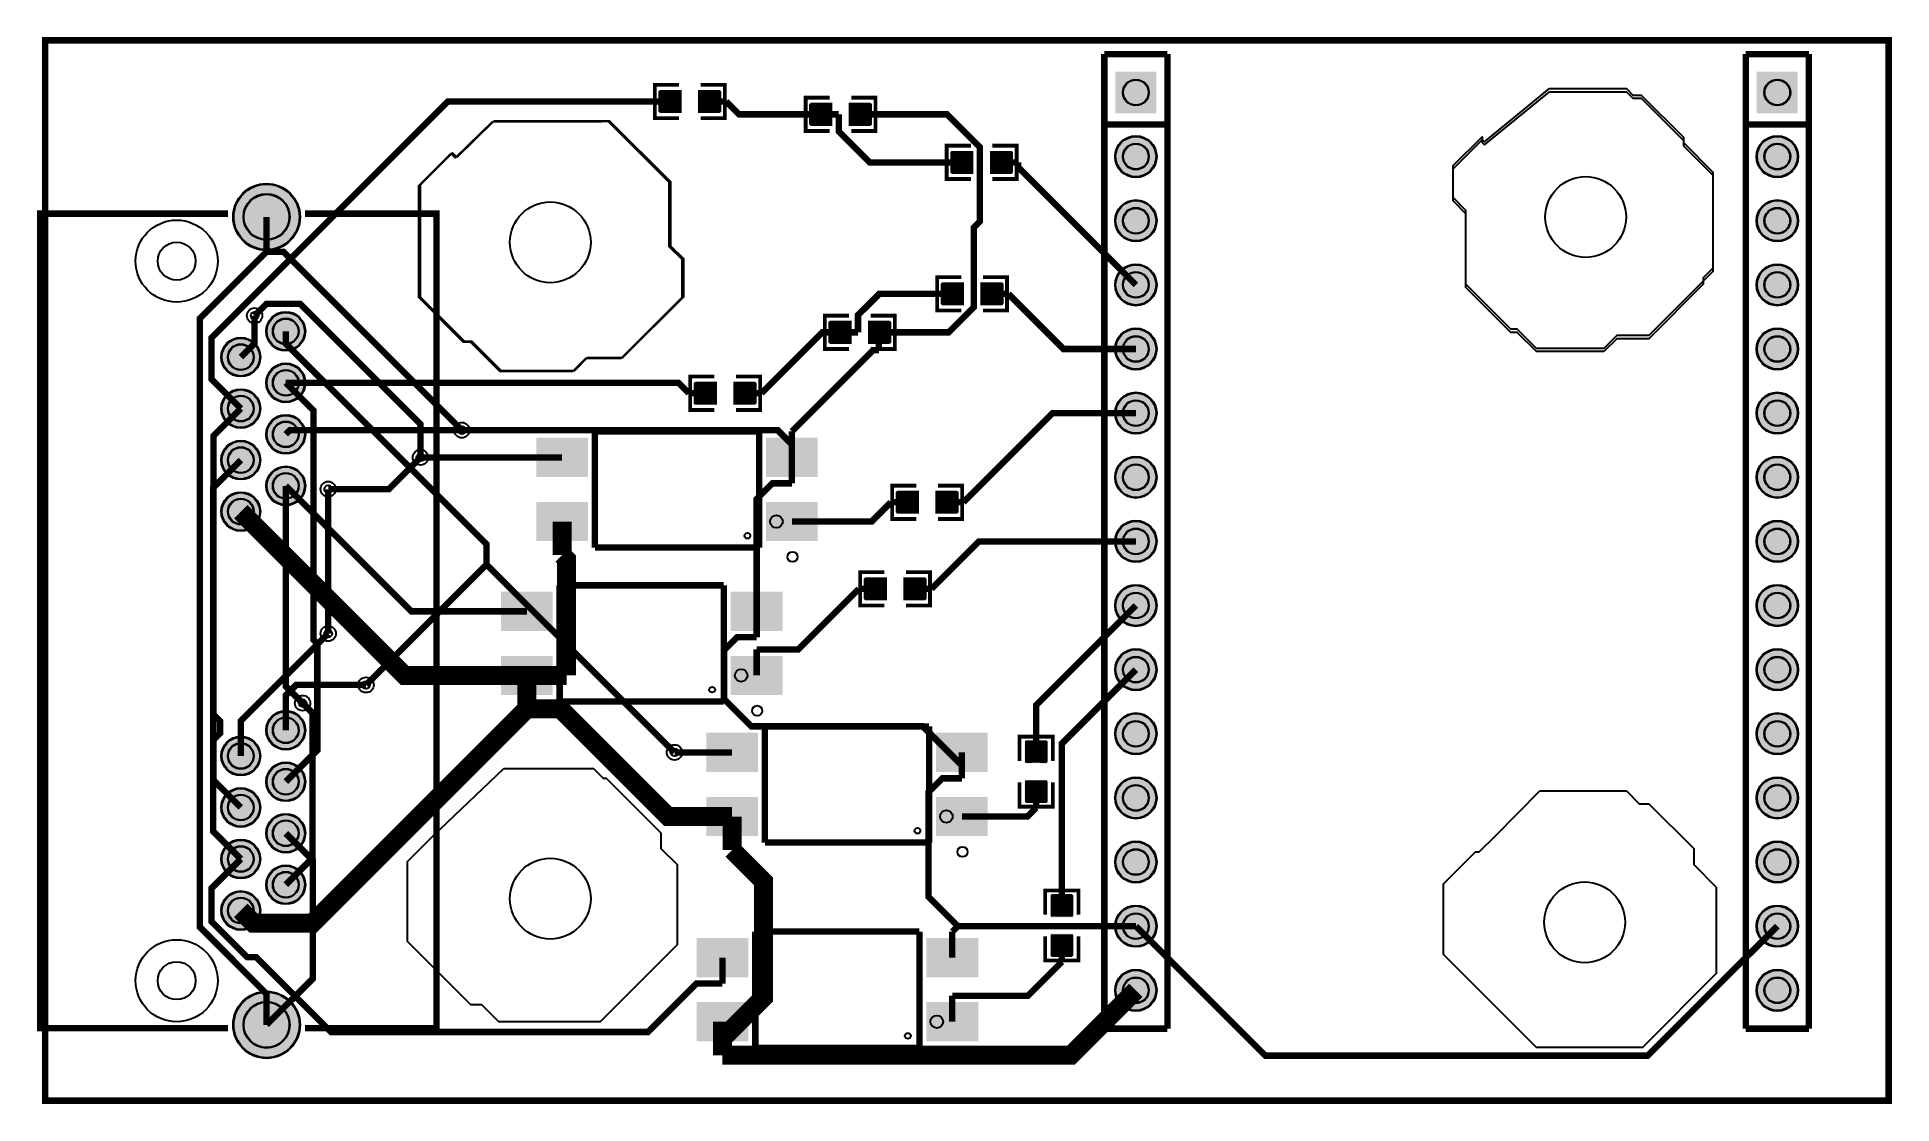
# Model space of a CAD drawing. Header units: millimetres. Extents: x -0.3 to 73.1, y 4.9 to 47.1.
import ezdxf

# ---------------------------------------------------------------- set-up
doc = ezdxf.new("R2010")
doc.units = ezdxf.units.MM
for name, color, linetype, true_color in [('BoardOutLine', 7, 'Continuous', 0xff00ff), ('BottomLayer', 7, 'Continuous', 0x0000ff), ('BottomSolderMaskLayer', 7, 'Continuous', 0xaa00ff), ('Document', 7, 'Continuous', 0xffffff), ('Hole', 7, 'Continuous', 0x222222), ('Multi-Layer', 7, 'Continuous', 0xc0c0c0), ('TopLayer', 7, 'Continuous', 0xff0000), ('TopPasteMaskLayer', 7, 'Continuous', 0x808080), ('TopSilkLayer', 7, 'Continuous', 0xffcc00), ('TopSolderMaskLayer', 7, 'Continuous', 0x800080)]:
    doc.layers.add(name, color=color, linetype=linetype, true_color=true_color)

msp = doc.modelspace()

# ---------------------------------------------------------------- hatches: boundary and pattern name
at = {"layer": 'BottomSolderMaskLayer'}
for points in [[(44.001, 45.759), (44.001, 44.107), (42.377, 44.107), (42.377, 45.759)], [(69.401, 45.759), (69.401, 44.107), (67.777, 44.107), (67.777, 45.759)], [(42.364, 42.393, 1), (44.014, 42.393, 1)], [(67.764, 42.393, 1), (69.414, 42.393, 1)], [(7.441, 40.003, 1), (10.091, 40.003, 1)], [(42.364, 39.853, 1), (44.014, 39.853, 1)], [(67.764, 39.853, 1), (69.414, 39.853, 1)], [(42.364, 37.313, 1), (44.014, 37.313, 1)], [(67.764, 37.313, 1), (69.414, 37.313, 1)], [(8.751, 35.473, 1), (10.301, 35.473, 1)], [(42.364, 34.773, 1), (44.014, 34.773, 1)], [(67.764, 34.773, 1), (69.414, 34.773, 1)], [(6.971, 34.453, 1), (8.521, 34.453, 1)], [(8.751, 33.433, 1), (10.301, 33.433, 1)], [(6.971, 32.413, 1), (8.521, 32.413, 1)], [(42.364, 32.233, 1), (44.014, 32.233, 1)], [(67.764, 32.233, 1), (69.414, 32.233, 1)], [(8.751, 31.393, 1), (10.301, 31.393, 1)], [(6.971, 30.373, 1), (8.521, 30.373, 1)], [(8.751, 29.353, 1), (10.301, 29.353, 1)], [(42.364, 29.693, 1), (44.014, 29.693, 1)], [(67.764, 29.693, 1), (69.414, 29.693, 1)], [(6.971, 28.333, 1), (8.521, 28.333, 1)], [(42.364, 27.153, 1), (44.014, 27.153, 1)], [(67.764, 27.153, 1), (69.414, 27.153, 1)], [(42.364, 24.613, 1), (44.014, 24.613, 1)], [(67.764, 24.613, 1), (69.414, 24.613, 1)], [(42.364, 22.073, 1), (44.014, 22.073, 1)], [(67.764, 22.073, 1), (69.414, 22.073, 1)], [(8.751, 19.673, 1), (10.301, 19.673, 1)], [(42.364, 19.533, 1), (44.014, 19.533, 1)], [(67.764, 19.533, 1), (69.414, 19.533, 1)], [(6.971, 18.653, 1), (8.521, 18.653, 1)], [(8.751, 17.633, 1), (10.301, 17.633, 1)], [(42.364, 16.993, 1), (44.014, 16.993, 1)], [(67.764, 16.993, 1), (69.414, 16.993, 1)], [(6.971, 16.613, 1), (8.521, 16.613, 1)], [(8.751, 15.593, 1), (10.301, 15.593, 1)], [(6.971, 14.573, 1), (8.521, 14.573, 1)], [(42.364, 14.453, 1), (44.014, 14.453, 1)], [(67.764, 14.453, 1), (69.414, 14.453, 1)], [(8.751, 13.553, 1), (10.301, 13.553, 1)], [(6.971, 12.533, 1), (8.521, 12.533, 1)], [(42.364, 11.913, 1), (44.014, 11.913, 1)], [(67.764, 11.913, 1), (69.414, 11.913, 1)], [(42.364, 9.373, 1), (44.014, 9.373, 1)], [(67.764, 9.373, 1), (69.414, 9.373, 1)], [(7.441, 8.003, 1), (10.091, 8.003, 1)]]:
    msp.add_hatch(color=256, dxfattribs=at).paths.add_polyline_path(points)
at = {"layer": 'Multi-Layer'}
for points in [[(43.976, 45.733), (43.976, 44.133), (42.402, 44.133), (42.402, 45.733)], [(69.376, 45.733), (69.376, 44.133), (67.802, 44.133), (67.802, 45.733)], [(42.389, 42.393, 1), (43.989, 42.393, 1)], [(67.789, 42.393, 1), (69.389, 42.393, 1)], [(7.466, 40.003, 1), (10.066, 40.003, 1)], [(42.389, 39.853, 1), (43.989, 39.853, 1)], [(67.789, 39.853, 1), (69.389, 39.853, 1)], [(42.389, 37.313, 1), (43.989, 37.313, 1)], [(67.789, 37.313, 1), (69.389, 37.313, 1)], [(8.776, 35.473, 1), (10.276, 35.473, 1)], [(42.389, 34.773, 1), (43.989, 34.773, 1)], [(67.789, 34.773, 1), (69.389, 34.773, 1)], [(6.996, 34.453, 1), (8.496, 34.453, 1)], [(8.776, 33.433, 1), (10.276, 33.433, 1)], [(6.996, 32.413, 1), (8.496, 32.413, 1)], [(42.389, 32.233, 1), (43.989, 32.233, 1)], [(67.789, 32.233, 1), (69.389, 32.233, 1)], [(8.776, 31.393, 1), (10.276, 31.393, 1)], [(6.996, 30.373, 1), (8.496, 30.373, 1)], [(42.389, 29.693, 1), (43.989, 29.693, 1)], [(67.789, 29.693, 1), (69.389, 29.693, 1)], [(8.776, 29.353, 1), (10.276, 29.353, 1)], [(6.996, 28.333, 1), (8.496, 28.333, 1)], [(42.389, 27.153, 1), (43.989, 27.153, 1)], [(67.789, 27.153, 1), (69.389, 27.153, 1)], [(42.389, 24.613, 1), (43.989, 24.613, 1)], [(67.789, 24.613, 1), (69.389, 24.613, 1)], [(42.389, 22.073, 1), (43.989, 22.073, 1)], [(67.789, 22.073, 1), (69.389, 22.073, 1)], [(8.776, 19.673, 1), (10.276, 19.673, 1)], [(42.389, 19.533, 1), (43.989, 19.533, 1)], [(67.789, 19.533, 1), (69.389, 19.533, 1)], [(6.996, 18.653, 1), (8.496, 18.653, 1)], [(8.776, 17.633, 1), (10.276, 17.633, 1)], [(42.389, 16.993, 1), (43.989, 16.993, 1)], [(67.789, 16.993, 1), (69.389, 16.993, 1)], [(6.996, 16.613, 1), (8.496, 16.613, 1)], [(8.776, 15.593, 1), (10.276, 15.593, 1)], [(6.996, 14.573, 1), (8.496, 14.573, 1)], [(42.389, 14.453, 1), (43.989, 14.453, 1)], [(67.789, 14.453, 1), (69.389, 14.453, 1)], [(8.776, 13.553, 1), (10.276, 13.553, 1)], [(6.996, 12.533, 1), (8.496, 12.533, 1)], [(42.389, 11.913, 1), (43.989, 11.913, 1)], [(67.789, 11.913, 1), (69.389, 11.913, 1)], [(42.389, 9.373, 1), (43.989, 9.373, 1)], [(67.789, 9.373, 1), (69.389, 9.373, 1)], [(7.466, 8.003, 1), (10.066, 8.003, 1)]]:
    msp.add_hatch(color=256, dxfattribs=at).paths.add_polyline_path(points)
at = {"layer": 'TopLayer'}
for points in [[(25.177, 44.145), (25.177, 45.009), (24.371, 45.009), (24.371, 44.145)], [(25.877, 44.145), (25.877, 45.009), (26.684, 45.009), (26.684, 44.145)], [(31.146, 43.637), (31.146, 44.501), (30.34, 44.501), (30.34, 43.637)], [(31.846, 43.637), (31.846, 44.501), (32.653, 44.501), (32.653, 43.637)], [(36.734, 41.732), (36.734, 42.596), (35.928, 42.596), (35.928, 41.732)], [(37.434, 41.732), (37.434, 42.596), (38.241, 42.596), (38.241, 41.732)], [(36.353, 36.525), (36.353, 37.389), (35.547, 37.389), (35.547, 36.525)], [(37.053, 36.525), (37.053, 37.389), (37.86, 37.389), (37.86, 36.525)], [(31.908, 35.001), (31.908, 35.865), (31.102, 35.865), (31.102, 35.001)], [(32.608, 35.001), (32.608, 35.865), (33.415, 35.865), (33.415, 35.001)], [(26.574, 32.588), (26.574, 33.452), (25.768, 33.452), (25.768, 32.588)], [(27.274, 32.588), (27.274, 33.452), (28.081, 33.452), (28.081, 32.588)], [(21.469, 29.73), (19.469, 29.73), (19.469, 31.23), (21.469, 31.23)], [(30.569, 29.73), (28.569, 29.73), (28.569, 31.23), (30.569, 31.23)], [(21.469, 27.19), (19.469, 27.19), (19.469, 28.69), (21.469, 28.69)], [(30.569, 27.19), (28.569, 27.19), (28.569, 28.69), (30.569, 28.69)], [(34.575, 28.27), (34.575, 29.134), (33.769, 29.134), (33.769, 28.27)], [(35.275, 28.27), (35.275, 29.134), (36.082, 29.134), (36.082, 28.27)], [(20.072, 23.634), (18.072, 23.634), (18.072, 25.134), (20.072, 25.134)], [(29.172, 23.634), (27.172, 23.634), (27.172, 25.134), (29.172, 25.134)], [(33.305, 24.841), (33.305, 25.705), (32.499, 25.705), (32.499, 24.841)], [(34.005, 24.841), (34.005, 25.705), (34.812, 25.705), (34.812, 24.841)], [(20.072, 21.094), (18.072, 21.094), (18.072, 22.594), (20.072, 22.594)], [(29.172, 21.094), (27.172, 21.094), (27.172, 22.594), (29.172, 22.594)], [(28.2, 18.046), (26.2, 18.046), (26.2, 19.546), (28.2, 19.546)], [(37.3, 18.046), (35.3, 18.046), (35.3, 19.546), (37.3, 19.546)], [(39.675, 18.384), (38.811, 18.384), (38.811, 19.191), (39.675, 19.191)], [(39.675, 17.684), (38.811, 17.684), (38.811, 16.878), (39.675, 16.878)], [(28.2, 15.506), (26.2, 15.506), (26.2, 17.006), (28.2, 17.006)], [(37.3, 15.506), (35.3, 15.506), (35.3, 17.006), (37.3, 17.006)], [(40.691, 12.288), (39.827, 12.288), (39.827, 13.095), (40.691, 13.095)], [(27.819, 9.918), (25.819, 9.918), (25.819, 11.418), (27.819, 11.418)], [(36.919, 9.918), (34.919, 9.918), (34.919, 11.418), (36.919, 11.418)], [(40.691, 11.588), (39.827, 11.588), (39.827, 10.782), (40.691, 10.782)], [(27.819, 7.378), (25.819, 7.378), (25.819, 8.878), (27.819, 8.878)], [(36.919, 7.378), (34.919, 7.378), (34.919, 8.878), (36.919, 8.878)]]:
    msp.add_hatch(color=256, dxfattribs=at).paths.add_polyline_path(points)
at = {"layer": 'TopPasteMaskLayer'}
for points in [[(24.332, 44.127), (25.132, 44.127), (25.182, 44.177), (25.182, 44.405), (24.812, 44.405), (24.812, 44.735), (25.182, 44.735), (25.182, 44.977), (25.132, 45.027), (24.332, 45.027), (24.282, 44.977), (24.282, 44.177)], [(26.722, 45.027), (25.922, 45.027), (25.872, 44.977), (25.872, 44.749), (26.242, 44.749), (26.242, 44.419), (25.872, 44.419), (25.872, 44.177), (25.922, 44.127), (26.722, 44.127), (26.772, 44.177), (26.772, 44.977)], [(30.301, 43.619), (31.101, 43.619), (31.151, 43.669), (31.151, 43.897), (30.781, 43.897), (30.781, 44.227), (31.151, 44.227), (31.151, 44.469), (31.101, 44.519), (30.301, 44.519), (30.251, 44.469), (30.251, 43.669)], [(32.691, 44.519), (31.891, 44.519), (31.841, 44.469), (31.841, 44.241), (32.211, 44.241), (32.211, 43.911), (31.841, 43.911), (31.841, 43.669), (31.891, 43.619), (32.691, 43.619), (32.741, 43.669), (32.741, 44.469)], [(35.889, 41.714), (36.689, 41.714), (36.739, 41.764), (36.739, 41.992), (36.369, 41.992), (36.369, 42.322), (36.739, 42.322), (36.739, 42.564), (36.689, 42.614), (35.889, 42.614), (35.839, 42.564), (35.839, 41.764)], [(38.279, 42.614), (37.479, 42.614), (37.429, 42.564), (37.429, 42.336), (37.799, 42.336), (37.799, 42.006), (37.429, 42.006), (37.429, 41.764), (37.479, 41.714), (38.279, 41.714), (38.329, 41.764), (38.329, 42.564)], [(35.508, 36.507), (36.308, 36.507), (36.358, 36.557), (36.358, 36.785), (35.988, 36.785), (35.988, 37.115), (36.358, 37.115), (36.358, 37.357), (36.308, 37.407), (35.508, 37.407), (35.458, 37.357), (35.458, 36.557)], [(37.898, 37.407), (37.098, 37.407), (37.048, 37.357), (37.048, 37.129), (37.418, 37.129), (37.418, 36.799), (37.048, 36.799), (37.048, 36.557), (37.098, 36.507), (37.898, 36.507), (37.948, 36.557), (37.948, 37.357)], [(31.063, 34.983), (31.863, 34.983), (31.913, 35.033), (31.913, 35.261), (31.543, 35.261), (31.543, 35.591), (31.913, 35.591), (31.913, 35.833), (31.863, 35.883), (31.063, 35.883), (31.013, 35.833), (31.013, 35.033)], [(33.453, 35.883), (32.653, 35.883), (32.603, 35.833), (32.603, 35.605), (32.973, 35.605), (32.973, 35.275), (32.603, 35.275), (32.603, 35.033), (32.653, 34.983), (33.453, 34.983), (33.503, 35.033), (33.503, 35.833)], [(25.729, 32.57), (26.529, 32.57), (26.579, 32.62), (26.579, 32.848), (26.209, 32.848), (26.209, 33.178), (26.579, 33.178), (26.579, 33.42), (26.529, 33.47), (25.729, 33.47), (25.679, 33.42), (25.679, 32.62)], [(28.119, 33.47), (27.319, 33.47), (27.269, 33.42), (27.269, 33.192), (27.639, 33.192), (27.639, 32.862), (27.269, 32.862), (27.269, 32.62), (27.319, 32.57), (28.119, 32.57), (28.169, 32.62), (28.169, 33.42)], [(21.469, 29.73), (19.469, 29.73), (19.469, 31.23), (21.469, 31.23)], [(30.569, 29.73), (28.569, 29.73), (28.569, 31.23), (30.569, 31.23)], [(21.469, 27.19), (19.469, 27.19), (19.469, 28.69), (21.469, 28.69)], [(30.569, 27.19), (28.569, 27.19), (28.569, 28.69), (30.569, 28.69)], [(33.73, 28.252), (34.53, 28.252), (34.58, 28.302), (34.58, 28.53), (34.21, 28.53), (34.21, 28.86), (34.58, 28.86), (34.58, 29.102), (34.53, 29.152), (33.73, 29.152), (33.68, 29.102), (33.68, 28.302)], [(36.12, 29.152), (35.32, 29.152), (35.27, 29.102), (35.27, 28.874), (35.64, 28.874), (35.64, 28.544), (35.27, 28.544), (35.27, 28.302), (35.32, 28.252), (36.12, 28.252), (36.17, 28.302), (36.17, 29.102)], [(32.46, 24.823), (33.26, 24.823), (33.31, 24.873), (33.31, 25.101), (32.94, 25.101), (32.94, 25.431), (33.31, 25.431), (33.31, 25.673), (33.26, 25.723), (32.46, 25.723), (32.41, 25.673), (32.41, 24.873)], [(34.85, 25.723), (34.05, 25.723), (34, 25.673), (34, 25.445), (34.37, 25.445), (34.37, 25.115), (34, 25.115), (34, 24.873), (34.05, 24.823), (34.85, 24.823), (34.9, 24.873), (34.9, 25.673)], [(20.072, 23.634), (18.072, 23.634), (18.072, 25.134), (20.072, 25.134)], [(29.172, 23.634), (27.172, 23.634), (27.172, 25.134), (29.172, 25.134)], [(20.072, 21.094), (18.072, 21.094), (18.072, 22.594), (20.072, 22.594)], [(29.172, 21.094), (27.172, 21.094), (27.172, 22.594), (29.172, 22.594)], [(28.2, 18.046), (26.2, 18.046), (26.2, 19.546), (28.2, 19.546)], [(37.3, 18.046), (35.3, 18.046), (35.3, 19.546), (37.3, 19.546)], [(38.793, 19.229), (38.793, 18.429), (38.843, 18.379), (39.071, 18.379), (39.071, 18.749), (39.401, 18.749), (39.401, 18.379), (39.643, 18.379), (39.693, 18.429), (39.693, 19.229), (39.643, 19.279), (38.843, 19.279)], [(39.693, 16.839), (39.693, 17.639), (39.643, 17.689), (39.415, 17.689), (39.415, 17.319), (39.085, 17.319), (39.085, 17.689), (38.843, 17.689), (38.793, 17.639), (38.793, 16.839), (38.843, 16.789), (39.643, 16.789)], [(28.2, 15.506), (26.2, 15.506), (26.2, 17.006), (28.2, 17.006)], [(37.3, 15.506), (35.3, 15.506), (35.3, 17.006), (37.3, 17.006)], [(39.809, 13.133), (39.809, 12.333), (39.859, 12.283), (40.087, 12.283), (40.087, 12.653), (40.417, 12.653), (40.417, 12.283), (40.659, 12.283), (40.709, 12.333), (40.709, 13.133), (40.659, 13.183), (39.859, 13.183)], [(27.819, 9.918), (25.819, 9.918), (25.819, 11.418), (27.819, 11.418)], [(36.919, 9.918), (34.919, 9.918), (34.919, 11.418), (36.919, 11.418)], [(40.709, 10.743), (40.709, 11.543), (40.659, 11.593), (40.431, 11.593), (40.431, 11.223), (40.101, 11.223), (40.101, 11.593), (39.859, 11.593), (39.809, 11.543), (39.809, 10.743), (39.859, 10.693), (40.659, 10.693)], [(27.819, 7.378), (25.819, 7.378), (25.819, 8.878), (27.819, 8.878)], [(36.919, 7.378), (34.919, 7.378), (34.919, 8.878), (36.919, 8.878)]]:
    msp.add_hatch(color=256, dxfattribs=at).paths.add_polyline_path(points)
at = {"layer": 'TopSolderMaskLayer'}
for points in [[(44.001, 45.759), (44.001, 44.107), (42.377, 44.107), (42.377, 45.759)], [(69.401, 45.759), (69.401, 44.107), (67.777, 44.107), (67.777, 45.759)], [(25.202, 44.12), (25.202, 45.034), (24.345, 45.034), (24.345, 44.12)], [(25.852, 44.12), (25.852, 45.034), (26.709, 45.034), (26.709, 44.12)], [(31.171, 43.612), (31.171, 44.526), (30.314, 44.526), (30.314, 43.612)], [(31.821, 43.612), (31.821, 44.526), (32.678, 44.526), (32.678, 43.612)], [(36.759, 41.707), (36.759, 42.621), (35.902, 42.621), (35.902, 41.707)], [(37.409, 41.707), (37.409, 42.621), (38.266, 42.621), (38.266, 41.707)], [(42.364, 42.393, 1), (44.014, 42.393, 1)], [(67.764, 42.393, 1), (69.414, 42.393, 1)], [(7.441, 40.003, 1), (10.091, 40.003, 1)], [(42.364, 39.853, 1), (44.014, 39.853, 1)], [(67.764, 39.853, 1), (69.414, 39.853, 1)], [(42.364, 37.313, 1), (44.014, 37.313, 1)], [(67.764, 37.313, 1), (69.414, 37.313, 1)], [(36.378, 36.5), (36.378, 37.414), (35.521, 37.414), (35.521, 36.5)], [(37.028, 36.5), (37.028, 37.414), (37.885, 37.414), (37.885, 36.5)], [(8.751, 35.473, 1), (10.301, 35.473, 1)], [(31.933, 34.976), (31.933, 35.89), (31.076, 35.89), (31.076, 34.976)], [(32.583, 34.976), (32.583, 35.89), (33.44, 35.89), (33.44, 34.976)], [(42.364, 34.773, 1), (44.014, 34.773, 1)], [(67.764, 34.773, 1), (69.414, 34.773, 1)], [(6.971, 34.453, 1), (8.521, 34.453, 1)], [(8.751, 33.433, 1), (10.301, 33.433, 1)], [(6.971, 32.413, 1), (8.521, 32.413, 1)], [(26.599, 32.563), (26.599, 33.477), (25.742, 33.477), (25.742, 32.563)], [(27.249, 32.563), (27.249, 33.477), (28.106, 33.477), (28.106, 32.563)], [(42.364, 32.233, 1), (44.014, 32.233, 1)], [(67.764, 32.233, 1), (69.414, 32.233, 1)], [(8.751, 31.393, 1), (10.301, 31.393, 1)], [(6.971, 30.373, 1), (8.521, 30.373, 1)], [(21.495, 29.705), (19.444, 29.705), (19.444, 31.256), (21.495, 31.256)], [(30.595, 29.705), (28.544, 29.705), (28.544, 31.256), (30.595, 31.256)], [(8.751, 29.353, 1), (10.301, 29.353, 1)], [(42.364, 29.693, 1), (44.014, 29.693, 1)], [(67.764, 29.693, 1), (69.414, 29.693, 1)], [(6.971, 28.333, 1), (8.521, 28.333, 1)], [(21.495, 27.165), (19.444, 27.165), (19.444, 28.715), (21.495, 28.715)], [(30.595, 27.165), (28.544, 27.165), (28.544, 28.715), (30.595, 28.715)], [(34.6, 28.245), (34.6, 29.159), (33.743, 29.159), (33.743, 28.245)], [(35.25, 28.245), (35.25, 29.159), (36.107, 29.159), (36.107, 28.245)], [(42.364, 27.153, 1), (44.014, 27.153, 1)], [(67.764, 27.153, 1), (69.414, 27.153, 1)], [(33.33, 24.816), (33.33, 25.73), (32.473, 25.73), (32.473, 24.816)], [(33.98, 24.816), (33.98, 25.73), (34.837, 25.73), (34.837, 24.816)], [(20.098, 23.609), (18.047, 23.609), (18.047, 25.159), (20.098, 25.159)], [(29.198, 23.609), (27.147, 23.609), (27.147, 25.159), (29.198, 25.159)], [(42.364, 24.613, 1), (44.014, 24.613, 1)], [(67.764, 24.613, 1), (69.414, 24.613, 1)], [(42.364, 22.073, 1), (44.014, 22.073, 1)], [(67.764, 22.073, 1), (69.414, 22.073, 1)], [(20.098, 21.069), (18.047, 21.069), (18.047, 22.619), (20.098, 22.619)], [(29.198, 21.069), (27.147, 21.069), (27.147, 22.619), (29.198, 22.619)], [(8.751, 19.673, 1), (10.301, 19.673, 1)], [(42.364, 19.533, 1), (44.014, 19.533, 1)], [(67.764, 19.533, 1), (69.414, 19.533, 1)], [(6.971, 18.653, 1), (8.521, 18.653, 1)], [(28.226, 18.021), (26.175, 18.021), (26.175, 19.571), (28.226, 19.571)], [(37.326, 18.021), (35.275, 18.021), (35.275, 19.571), (37.326, 19.571)], [(39.702, 18.36), (38.784, 18.36), (38.784, 19.214), (39.702, 19.214)], [(8.751, 17.633, 1), (10.301, 17.633, 1)], [(39.702, 17.708), (38.784, 17.708), (38.784, 16.854), (39.702, 16.854)], [(42.364, 16.993, 1), (44.014, 16.993, 1)], [(67.764, 16.993, 1), (69.414, 16.993, 1)], [(6.971, 16.613, 1), (8.521, 16.613, 1)], [(28.226, 15.481), (26.175, 15.481), (26.175, 17.031), (28.226, 17.031)], [(37.326, 15.481), (35.275, 15.481), (35.275, 17.031), (37.326, 17.031)], [(8.751, 15.593, 1), (10.301, 15.593, 1)], [(6.971, 14.573, 1), (8.521, 14.573, 1)], [(42.364, 14.453, 1), (44.014, 14.453, 1)], [(67.764, 14.453, 1), (69.414, 14.453, 1)], [(8.751, 13.553, 1), (10.301, 13.553, 1)], [(6.971, 12.533, 1), (8.521, 12.533, 1)], [(40.718, 12.264), (39.8, 12.264), (39.8, 13.118), (40.718, 13.118)], [(42.364, 11.913, 1), (44.014, 11.913, 1)], [(67.764, 11.913, 1), (69.414, 11.913, 1)], [(27.845, 9.893), (25.794, 9.893), (25.794, 11.443), (27.845, 11.443)], [(36.945, 9.893), (34.894, 9.893), (34.894, 11.443), (36.945, 11.443)], [(40.718, 11.612), (39.8, 11.612), (39.8, 10.758), (40.718, 10.758)], [(42.364, 9.373, 1), (44.014, 9.373, 1)], [(67.764, 9.373, 1), (69.414, 9.373, 1)], [(7.441, 8.003, 1), (10.091, 8.003, 1)], [(27.845, 7.353), (25.794, 7.353), (25.794, 8.903), (27.845, 8.903)], [(36.945, 7.353), (34.894, 7.353), (34.894, 8.903), (36.945, 8.903)]]:
    msp.add_hatch(color=256, dxfattribs=at).paths.add_polyline_path(points)

# ---------------------------------------------------------------- linework, layer by layer
at = {"layer": 'BoardOutLine', "const_width": 0.254}
msp.add_lwpolyline([(0, 47), (73, 47), (73, 5), (0, 5), (0, 47)], close=True, dxfattribs=at)
at = {"layer": 'BottomLayer'}
for points in [[(59.563, 44.958), (62.611, 44.958), (62.865, 44.704), (63.204, 44.704), (64.874, 43.034), (64.874, 42.822), (66.04, 41.656), (66.04, 37.846), (65.659, 37.465), (65.659, 37.338), (63.5, 35.179), (62.23, 35.179), (61.722, 34.671), (59.055, 34.671), (58.293, 35.433), (58.039, 35.433), (56.261, 37.211), (56.261, 40.132), (55.753, 40.64), (55.753, 41.91), (56.896, 43.053), (56.896, 42.95), (56.988, 42.857)], [(17.713, 43.787), (22.024, 43.787), (22.029, 43.792), (22.283, 43.792), (24.696, 41.379), (24.696, 38.839), (25.204, 38.331), (25.204, 36.807), (22.791, 34.394), (21.394, 34.394), (20.886, 33.886), (18.001, 33.886), (16.838, 35.049), (16.549, 35.049), (14.79, 36.807), (14.79, 39.601), (14.79, 41.252), (16.06, 42.522), (16.065, 42.522), (16.239, 42.349)], [(18.161, 18.161), (21.717, 18.161), (22.098, 17.78), (22.209, 17.78), (24.384, 15.605), (24.384, 14.986), (25.019, 14.351), (25.019, 11.176), (21.971, 8.128), (17.961, 8.128), (17.293, 8.796), (16.858, 8.796), (14.351, 11.303), (14.351, 14.478), (15.367, 15.494)], [(59.182, 17.272), (62.611, 17.272), (63.119, 16.764), (63.5, 16.764), (65.278, 14.986), (65.278, 14.351), (66.167, 13.462), (66.167, 10.16), (66.167, 10.033), (63.246, 7.112), (59.055, 7.112), (55.372, 10.795), (55.372, 13.589), (56.642, 14.859), (56.789, 14.859), (57.414, 15.484)]]:
    msp.add_lwpolyline(points, close=True, dxfattribs=at)
at = {"layer": 'BottomLayer', "const_width": 0.254}
for points in [[(8.766, 38.624), (8.766, 40.003)], [(8.766, 38.624), (6.128, 35.985), (6.128, 11.874), (8.766, 9.235), (8.766, 8.003)], [(8.766, 38.624), (9.432, 38.624), (16.497, 31.559)], [(8.292, 36.094), (8.76, 36.562), (10.093, 36.562), (14.862, 31.793), (14.862, 30.48)], [(9.526, 35.473), (9.526, 34.988), (17.477, 27.037), (17.477, 26.239)], [(9.526, 33.433), (10.621, 32.338), (10.621, 23.26), (10.777, 23.103), (10.777, 18.884), (9.526, 17.633)], [(7.746, 14.573), (6.655, 15.664), (6.655, 29.282), (7.746, 30.373)], [(9.526, 29.353), (9.526, 21.415), (10.192, 20.749)], [(11.207, 29.221), (11.207, 23.502)], [(17.477, 26.239), (12.705, 21.467)], [(17.477, 26.239), (24.92, 18.796)], [(8.766, 8.003), (10.599, 9.836), (10.599, 14.52), (9.526, 15.593)], [(68.589, 11.913), (63.459, 6.783), (48.319, 6.783), (43.189, 11.913)]]:
    msp.add_lwpolyline(points, dxfattribs=at)
at = {"layer": 'BottomSolderMaskLayer'}
for centre, radius in [((43.189, 44.933), 0.516), ((68.589, 44.933), 0.516), ((43.189, 42.393), 0.825), ((43.189, 42.393), 0.516), ((68.589, 42.393), 0.825), ((68.589, 42.393), 0.516), ((8.766, 40.003), 1.325), ((8.766, 40.003), 0.918), ((43.189, 39.853), 0.825), ((68.589, 39.853), 0.825), ((43.189, 39.853), 0.516), ((68.589, 39.853), 0.516), ((43.189, 37.313), 0.825), ((43.189, 37.313), 0.516), ((68.589, 37.313), 0.825), ((68.589, 37.313), 0.516), ((9.526, 35.473), 0.775), ((9.526, 35.473), 0.517), ((43.189, 34.773), 0.825), ((43.189, 34.773), 0.516), ((68.589, 34.773), 0.825), ((68.589, 34.773), 0.516), ((7.746, 34.453), 0.775), ((7.746, 34.453), 0.517), ((9.526, 33.433), 0.775), ((9.526, 33.433), 0.517), ((7.746, 32.413), 0.775), ((43.189, 32.233), 0.825), ((68.589, 32.233), 0.825), ((7.746, 32.413), 0.517), ((43.189, 32.233), 0.516), ((68.589, 32.233), 0.516), ((9.526, 31.393), 0.775), ((9.526, 31.393), 0.517), ((7.746, 30.373), 0.775), ((7.746, 30.373), 0.517), ((9.526, 29.353), 0.775), ((43.189, 29.693), 0.825), ((43.189, 29.693), 0.516), ((68.589, 29.693), 0.825), ((68.589, 29.693), 0.516), ((9.526, 29.353), 0.517), ((7.746, 28.333), 0.775), ((7.746, 28.333), 0.517), ((43.189, 27.153), 0.825), ((68.589, 27.153), 0.825), ((43.189, 27.153), 0.516), ((68.589, 27.153), 0.516), ((43.189, 24.613), 0.825), ((43.189, 24.613), 0.516), ((68.589, 24.613), 0.825), ((68.589, 24.613), 0.516), ((43.189, 22.073), 0.825), ((68.589, 22.073), 0.825), ((43.189, 22.073), 0.516), ((68.589, 22.073), 0.516), ((9.526, 19.673), 0.775), ((9.526, 19.673), 0.517), ((43.189, 19.533), 0.825), ((43.189, 19.533), 0.516), ((68.589, 19.533), 0.825), ((68.589, 19.533), 0.516), ((7.746, 18.653), 0.775), ((7.746, 18.653), 0.517), ((9.526, 17.633), 0.775), ((9.526, 17.633), 0.517), ((43.189, 16.993), 0.825), ((68.589, 16.993), 0.825), ((7.746, 16.613), 0.775), ((7.746, 16.613), 0.517), ((43.189, 16.993), 0.516), ((68.589, 16.993), 0.516), ((9.526, 15.593), 0.775), ((9.526, 15.593), 0.517), ((7.746, 14.573), 0.775), ((7.746, 14.573), 0.517), ((43.189, 14.453), 0.825), ((43.189, 14.453), 0.516), ((68.589, 14.453), 0.825), ((68.589, 14.453), 0.516), ((9.526, 13.553), 0.775), ((9.526, 13.553), 0.517), ((7.746, 12.533), 0.775), ((7.746, 12.533), 0.517), ((43.189, 11.913), 0.825), ((68.589, 11.913), 0.825), ((43.189, 11.913), 0.516), ((68.589, 11.913), 0.516), ((43.189, 9.373), 0.825), ((43.189, 9.373), 0.516), ((68.589, 9.373), 0.825), ((68.589, 9.373), 0.516), ((8.766, 8.003), 1.325), ((8.766, 8.003), 0.918)]:
    msp.add_circle(centre, radius, dxfattribs=at)
at = {"layer": 'Document'}
for centre, radius in [((5.206, 38.253), 0.75), ((28.956, 27.94), 0.25), ((27.559, 21.844), 0.25), ((35.687, 16.256), 0.25), ((5.206, 9.753), 0.75), ((35.306, 8.128), 0.25)]:
    msp.add_circle(centre, radius, dxfattribs=at)
at = {"layer": 'Hole'}
for centre in [(8.292, 36.094), (16.497, 31.559), (14.862, 30.48), (11.207, 29.221), (11.207, 23.502), (12.705, 21.467), (10.192, 20.749), (24.92, 18.796)]:
    msp.add_circle(centre, 0.153, dxfattribs=at)
at = {"layer": 'Multi-Layer'}
for centre, radius in [((43.189, 44.933), 0.5), ((68.589, 44.933), 0.5), ((43.189, 42.393), 0.8), ((43.189, 42.393), 0.5), ((68.589, 42.393), 0.8), ((68.589, 42.393), 0.5), ((8.766, 40.003), 1.3), ((61, 40), 1.6), ((8.766, 40.003), 0.9), ((20, 39), 1.6), ((43.189, 39.853), 0.8), ((68.589, 39.853), 0.8), ((5.206, 38.253), 1.625), ((43.189, 39.853), 0.5), ((68.589, 39.853), 0.5), ((43.189, 37.313), 0.8), ((43.189, 37.313), 0.5), ((68.589, 37.313), 0.8), ((68.589, 37.313), 0.5), ((8.292, 36.094), 0.305), ((9.526, 35.473), 0.75), ((9.526, 35.473), 0.5), ((43.189, 34.773), 0.8), ((43.189, 34.773), 0.5), ((68.589, 34.773), 0.8), ((68.589, 34.773), 0.5), ((7.746, 34.453), 0.75), ((7.746, 34.453), 0.5), ((9.526, 33.433), 0.75), ((9.526, 33.433), 0.5), ((7.746, 32.413), 0.75), ((7.746, 32.413), 0.5), ((43.189, 32.233), 0.8), ((43.189, 32.233), 0.5), ((68.589, 32.233), 0.8), ((68.589, 32.233), 0.5), ((9.526, 31.393), 0.75), ((9.526, 31.393), 0.5), ((16.497, 31.559), 0.305), ((7.746, 30.373), 0.75), ((7.746, 30.373), 0.5), ((14.862, 30.48), 0.305), ((43.189, 29.693), 0.8), ((43.189, 29.693), 0.5), ((68.589, 29.693), 0.8), ((68.589, 29.693), 0.5), ((9.526, 29.353), 0.75), ((9.526, 29.353), 0.5), ((11.207, 29.221), 0.305), ((7.746, 28.333), 0.75), ((7.746, 28.333), 0.5), ((43.189, 27.153), 0.8), ((68.589, 27.153), 0.8), ((43.189, 27.153), 0.5), ((68.589, 27.153), 0.5), ((43.189, 24.613), 0.8), ((43.189, 24.613), 0.5), ((68.589, 24.613), 0.8), ((68.589, 24.613), 0.5), ((11.207, 23.502), 0.305), ((43.189, 22.073), 0.8), ((68.589, 22.073), 0.8), ((43.189, 22.073), 0.5), ((68.589, 22.073), 0.5), ((12.705, 21.467), 0.305), ((10.192, 20.749), 0.305), ((9.526, 19.673), 0.75), ((9.526, 19.673), 0.5), ((43.189, 19.533), 0.8), ((43.189, 19.533), 0.5), ((68.589, 19.533), 0.8), ((68.589, 19.533), 0.5), ((7.746, 18.653), 0.75), ((7.746, 18.653), 0.5), ((24.92, 18.796), 0.305), ((9.526, 17.633), 0.75), ((9.526, 17.633), 0.5), ((43.189, 16.993), 0.8), ((68.589, 16.993), 0.8), ((7.746, 16.613), 0.75), ((7.746, 16.613), 0.5), ((43.189, 16.993), 0.5), ((68.589, 16.993), 0.5), ((9.526, 15.593), 0.75), ((9.526, 15.593), 0.5), ((7.746, 14.573), 0.75), ((7.746, 14.573), 0.5), ((43.189, 14.453), 0.8), ((43.189, 14.453), 0.5), ((68.589, 14.453), 0.8), ((68.589, 14.453), 0.5), ((9.526, 13.553), 0.75), ((9.526, 13.553), 0.5), ((20, 13), 1.6), ((7.746, 12.533), 0.75), ((60.96, 12.065), 1.6), ((7.746, 12.533), 0.5), ((43.189, 11.913), 0.8), ((68.589, 11.913), 0.8), ((43.189, 11.913), 0.5), ((68.589, 11.913), 0.5), ((5.206, 9.753), 1.625), ((43.189, 9.373), 0.8), ((43.189, 9.373), 0.5), ((68.589, 9.373), 0.8), ((68.589, 9.373), 0.5), ((8.766, 8.003), 1.3), ((8.766, 8.003), 0.9)]:
    msp.add_circle(centre, radius, dxfattribs=at)
at = {"layer": 'TopLayer'}
for points in [[(59.563, 45.085), (62.611, 45.085), (62.865, 44.831), (63.204, 44.831), (64.874, 43.161), (64.874, 42.949), (66.04, 41.783), (66.04, 37.973), (65.659, 37.592), (65.659, 37.465), (63.5, 35.306), (62.23, 35.306), (61.722, 34.798), (59.055, 34.798), (58.293, 35.56), (58.039, 35.56), (56.261, 37.338), (56.261, 40.259), (55.753, 40.767), (55.753, 42.037), (56.896, 43.18), (56.896, 43.077), (56.988, 42.984)], [(17.782, 43.81), (22.093, 43.81), (22.098, 43.815), (22.352, 43.815), (24.765, 41.402), (24.765, 38.862), (25.273, 38.354), (25.273, 36.83), (22.86, 34.417), (21.463, 34.417), (20.955, 33.909), (18.069, 33.909), (16.907, 35.072), (16.617, 35.072), (14.859, 36.83), (14.859, 39.624), (14.859, 41.275), (16.129, 42.545), (16.134, 42.545), (16.307, 42.371)], [(18.161, 18.161), (21.717, 18.161), (22.098, 17.78), (22.209, 17.78), (24.384, 15.605), (24.384, 14.986), (25.019, 14.351), (25.019, 11.176), (21.971, 8.128), (17.961, 8.128), (17.293, 8.796), (16.858, 8.796), (14.351, 11.303), (14.351, 14.478), (15.367, 15.494)], [(59.182, 17.272), (62.611, 17.272), (63.119, 16.764), (63.5, 16.764), (65.278, 14.986), (65.278, 14.351), (66.167, 13.462), (66.167, 10.16), (66.167, 10.033), (63.246, 7.112), (59.055, 7.112), (55.372, 10.795), (55.372, 13.589), (56.642, 14.859), (56.789, 14.859), (57.414, 15.484)]]:
    msp.add_lwpolyline(points, close=True, dxfattribs=at)
for points, const_width in [([(24.774, 44.577), (15.947, 44.577), (6.586, 35.216), (6.586, 33.573), (7.746, 32.413)], 0.254), ([(26.28, 44.577), (26.963, 44.577)], 0.254), ([(30.743, 44.069), (27.471, 44.069), (26.963, 44.577)], 0.254), ([(31.084, 44.069), (30.743, 44.069)], 0.254), ([(31.084, 44.069), (31.425, 44.069)], 0.254), ([(36.331, 42.164), (32.648, 42.164), (31.425, 43.387), (31.425, 44.069)], 0.254), ([(32.249, 44.069), (35.712, 44.069), (37.015, 42.767), (37.015, 39.824), (36.772, 39.581), (36.772, 36.429), (35.777, 35.433), (33.011, 35.433)], 0.254), ([(37.837, 42.164), (38.52, 42.164)], 0.254), ([(43.189, 37.313), (38.52, 41.982), (38.52, 42.164)], 0.254), ([(35.95, 36.957), (33.029, 36.957), (32.187, 36.116), (32.187, 35.433)], 0.254), ([(37.456, 36.957), (38.139, 36.957)], 0.254), ([(43.189, 34.773), (40.323, 34.773), (38.139, 36.957)], 0.254), ([(8.292, 36.094), (8.292, 34.999), (7.746, 34.453)], 0.254), ([(31.505, 35.433), (30.773, 35.433), (28.36, 33.02)], 0.254), ([(31.846, 35.433), (31.505, 35.433)], 0.254), ([(31.846, 35.433), (32.187, 35.433)], 0.254), ([(33.011, 35.433), (33.011, 34.722)], 0.254), ([(29.569, 31.509), (32.782, 34.722), (33.011, 34.722)], 0.254), ([(9.526, 33.433), (25.075, 33.433), (25.488, 33.02)], 0.254), ([(26.171, 33.02), (25.488, 33.02)], 0.254), ([(27.677, 33.02), (28.36, 33.02)], 0.254), ([(7.746, 16.613), (6.663, 17.695), (6.663, 19.295), (6.922, 19.554), (6.922, 20.04), (6.663, 20.298), (6.663, 31.33), (7.746, 32.413)], 0.254), ([(43.189, 32.233), (39.892, 32.233), (36.361, 28.702)], 0.254), ([(16.497, 31.559), (9.692, 31.559), (9.526, 31.393)], 0.254), ([(29.569, 30.995), (29.005, 31.559), (16.497, 31.559)], 0.254), ([(29.569, 30.995), (29.569, 31.509)], 0.254), ([(29.569, 30.48), (29.569, 30.995)], 0.254), ([(14.862, 30.48), (13.603, 29.221), (11.207, 29.221)], 0.254), ([(20.469, 30.48), (14.862, 30.48)], 0.254), ([(29.569, 30.48), (29.569, 29.451)], 0.254), ([(19.072, 24.384), (14.495, 24.384), (9.526, 29.353)], 0.254), ([(28.172, 24.384), (28.172, 28.826), (28.797, 29.451), (29.569, 29.451)], 0.254), ([(19.072, 21.844), (14.235, 21.844), (7.746, 28.333)], 0.75), ([(29.569, 27.94), (32.727, 27.94), (33.489, 28.702)], 0.254), ([(34.172, 28.702), (33.489, 28.702)], 0.254), ([(35.678, 28.702), (36.361, 28.702)], 0.254), ([(20.469, 27.94), (20.469, 26.615)], 0.75), ([(43.189, 27.153), (36.971, 27.153), (35.091, 25.273)], 0.254), ([(20.469, 26.615), (20.647, 26.436), (20.647, 21.844)], 0.75), ([(28.172, 22.873), (29.82, 22.873), (32.219, 25.273)], 0.254), ([(32.902, 25.273), (32.219, 25.273)], 0.254), ([(34.408, 25.273), (35.091, 25.273)], 0.254), ([(28.172, 24.384), (28.172, 23.355)], 0.254), ([(43.189, 24.613), (39.243, 20.667), (39.243, 18.787)], 0.254), ([(11.207, 23.502), (7.746, 20.042), (7.746, 18.653)], 0.254), ([(36.3, 18.281), (34.755, 19.827), (27.958, 19.827), (26.891, 20.894), (26.891, 22.846), (27.4, 23.355), (28.172, 23.355)], 0.254), ([(28.172, 21.844), (28.172, 22.873)], 0.254), ([(19.072, 21.844), (19.072, 20.519)], 0.75), ([(19.86, 21.844), (19.072, 21.844)], 0.75), ([(19.86, 21.844), (20.647, 21.844)], 0.75), ([(43.189, 22.073), (40.259, 19.143), (40.259, 12.691)], 0.254), ([(9.526, 19.673), (9.526, 21.052), (9.941, 21.467), (12.705, 21.467)], 0.254), ([(7.746, 12.533), (8.242, 12.037), (10.59, 12.037), (19.072, 20.519)], 0.75), ([(9.526, 13.553), (10.582, 14.609), (10.582, 20.359), (10.192, 20.749)], 0.254), ([(19.072, 20.519), (20.398, 20.519), (24.66, 16.256), (27.2, 16.256)], 0.75), ([(27.2, 18.796), (24.92, 18.796)], 0.254), ([(36.3, 18.796), (36.3, 18.281)], 0.254), ([(36.3, 18.281), (36.3, 17.767)], 0.254), ([(36.135, 11.913), (34.98, 13.068), (34.98, 17.218), (35.528, 17.767), (36.3, 17.767)], 0.254), ([(39.243, 17.281), (39.243, 16.598)], 0.254), ([(27.2, 16.256), (27.2, 14.931)], 0.75), ([(36.3, 16.256), (38.901, 16.256), (39.243, 16.598)], 0.254), ([(26.819, 9.639), (25.79, 9.639), (23.874, 7.722), (11.32, 7.722), (8.354, 10.689), (7.996, 10.689), (6.59, 12.095), (6.59, 13.417), (7.746, 14.573)], 0.254), ([(26.819, 7.465), (28.445, 9.091), (28.445, 13.686), (27.2, 14.931)], 0.75), ([(36.135, 11.913), (35.919, 11.697)], 0.254), ([(35.919, 10.668), (35.919, 11.697)], 0.254), ([(43.189, 11.913), (36.135, 11.913)], 0.254), ([(40.259, 11.185), (40.259, 10.502)], 0.254), ([(26.819, 10.668), (26.819, 9.639)], 0.254), ([(35.919, 9.157), (38.914, 9.157), (40.259, 10.502)], 0.254), ([(43.189, 9.373), (40.619, 6.803), (26.819, 6.803)], 0.75), ([(35.919, 8.128), (35.919, 9.157)], 0.254), ([(26.819, 8.128), (26.819, 7.465)], 0.75), ([(26.819, 7.465), (26.819, 6.803)], 0.75)]:
    msp.add_lwpolyline(points, dxfattribs=dict(at, const_width=const_width))
at = {"layer": 'TopSilkLayer'}
for points, const_width in [([(41.939, 46.453), (41.939, 7.853)], 0.254), ([(44.439, 46.453), (41.939, 46.453)], 0.254), ([(44.439, 7.853), (44.439, 46.453)], 0.254), ([(67.339, 46.453), (67.339, 7.853)], 0.254), ([(69.839, 46.453), (67.339, 46.453)], 0.254), ([(69.839, 7.853), (69.839, 46.453)], 0.254), ([(25.101, 43.916), (24.142, 43.916), (24.142, 45.238), (25.101, 45.238)], 0.152), ([(25.953, 43.916), (26.912, 43.916), (26.912, 45.238), (25.953, 45.238)], 0.152), ([(31.07, 43.408), (30.111, 43.408), (30.111, 44.73), (31.07, 44.73)], 0.152), ([(31.922, 43.408), (32.881, 43.408), (32.881, 44.73), (31.922, 44.73)], 0.152), ([(44.439, 43.663), (41.939, 43.663)], 0.254), ([(69.839, 43.663), (67.339, 43.663)], 0.254), ([(36.658, 41.503), (35.699, 41.503), (35.699, 42.825), (36.658, 42.825)], 0.152), ([(37.51, 41.503), (38.469, 41.503), (38.469, 42.825), (37.51, 42.825)], 0.152), ([(7.24, 7.874), (-0.194, 7.874), (-0.194, 40.132), (7.24, 40.132)], 0.254), ([(10.292, 40.132), (15.493, 40.132), (15.493, 40.005)], 0.254), ([(15.493, 40.005), (15.493, 7.874), (10.292, 7.874)], 0.254), ([(36.277, 36.296), (35.318, 36.296), (35.318, 37.618), (36.277, 37.618)], 0.152), ([(37.129, 36.296), (38.088, 36.296), (38.088, 37.618), (37.129, 37.618)], 0.152), ([(31.832, 34.772), (30.873, 34.772), (30.873, 36.094), (31.832, 36.094)], 0.152), ([(32.684, 34.772), (33.643, 34.772), (33.643, 36.094), (32.684, 36.094)], 0.152), ([(26.498, 32.359), (25.539, 32.359), (25.539, 33.681), (26.498, 33.681)], 0.152), ([(27.35, 32.359), (28.309, 32.359), (28.309, 33.681), (27.35, 33.681)], 0.152), ([(28.269, 31.51), (21.769, 31.51)], 0.254), ([(21.769, 26.91), (21.769, 31.51)], 0.254), ([(28.269, 26.91), (28.269, 31.51)], 0.254), ([(34.499, 28.041), (33.54, 28.041), (33.54, 29.363), (34.499, 29.363)], 0.152), ([(35.351, 28.041), (36.31, 28.041), (36.31, 29.363), (35.351, 29.363)], 0.152), ([(28.269, 26.91), (21.769, 26.91)], 0.254), ([(33.229, 24.612), (32.27, 24.612), (32.27, 25.934), (33.229, 25.934)], 0.152), ([(34.081, 24.612), (35.04, 24.612), (35.04, 25.934), (34.081, 25.934)], 0.152), ([(26.872, 25.414), (20.372, 25.414)], 0.254), ([(20.372, 20.814), (20.372, 25.414)], 0.254), ([(26.872, 20.814), (26.872, 25.414)], 0.254), ([(26.872, 20.814), (20.372, 20.814)], 0.254), ([(35, 19.826), (28.5, 19.826)], 0.254), ([(28.5, 15.226), (28.5, 19.826)], 0.254), ([(35, 15.226), (35, 19.826)], 0.254), ([(39.904, 18.46), (39.904, 19.419), (38.582, 19.419), (38.582, 18.46)], 0.152), ([(39.904, 17.608), (39.904, 16.649), (38.582, 16.649), (38.582, 17.608)], 0.152), ([(35, 15.226), (28.5, 15.226)], 0.254), ([(40.92, 12.364), (40.92, 13.323), (39.598, 13.323), (39.598, 12.364)], 0.152), ([(34.619, 11.698), (28.119, 11.698)], 0.254), ([(28.119, 7.098), (28.119, 11.698)], 0.254), ([(34.619, 7.098), (34.619, 11.698)], 0.254), ([(40.92, 11.512), (40.92, 10.553), (39.598, 10.553), (39.598, 11.512)], 0.152), ([(41.939, 7.853), (44.439, 7.853)], 0.254), ([(67.339, 7.853), (69.839, 7.853)], 0.254), ([(34.619, 7.098), (28.119, 7.098)], 0.254)]:
    msp.add_lwpolyline(points, dxfattribs=dict(at, const_width=const_width))
for centre, radius in [((27.808, 27.376), 0.114), ((29.591, 26.543), 0.2), ((26.411, 21.28), 0.114), ((28.194, 20.447), 0.2), ((34.539, 15.692), 0.114), ((36.322, 14.859), 0.2), ((34.158, 7.564), 0.114), ((35.941, 6.731), 0.2)]:
    msp.add_circle(centre, radius, dxfattribs=at)
at = {"layer": 'TopSolderMaskLayer'}
for centre, radius in [((43.189, 44.933), 0.516), ((68.589, 44.933), 0.516), ((43.189, 42.393), 0.825), ((43.189, 42.393), 0.516), ((68.589, 42.393), 0.825), ((68.589, 42.393), 0.516), ((8.766, 40.003), 1.325), ((8.766, 40.003), 0.918), ((43.189, 39.853), 0.825), ((68.589, 39.853), 0.825), ((43.189, 39.853), 0.516), ((68.589, 39.853), 0.516), ((43.189, 37.313), 0.825), ((43.189, 37.313), 0.516), ((68.589, 37.313), 0.825), ((68.589, 37.313), 0.516), ((9.526, 35.473), 0.775), ((9.526, 35.473), 0.517), ((43.189, 34.773), 0.825), ((43.189, 34.773), 0.516), ((68.589, 34.773), 0.825), ((68.589, 34.773), 0.516), ((7.746, 34.453), 0.775), ((7.746, 34.453), 0.517), ((9.526, 33.433), 0.775), ((9.526, 33.433), 0.517), ((7.746, 32.413), 0.775), ((43.189, 32.233), 0.825), ((68.589, 32.233), 0.825), ((7.746, 32.413), 0.517), ((43.189, 32.233), 0.516), ((68.589, 32.233), 0.516), ((9.526, 31.393), 0.775), ((9.526, 31.393), 0.517), ((7.746, 30.373), 0.775), ((7.746, 30.373), 0.517), ((9.526, 29.353), 0.775), ((43.189, 29.693), 0.825), ((43.189, 29.693), 0.516), ((68.589, 29.693), 0.825), ((68.589, 29.693), 0.516), ((9.526, 29.353), 0.517), ((7.746, 28.333), 0.775), ((7.746, 28.333), 0.517), ((43.189, 27.153), 0.825), ((68.589, 27.153), 0.825), ((43.189, 27.153), 0.516), ((68.589, 27.153), 0.516), ((43.189, 24.613), 0.825), ((43.189, 24.613), 0.516), ((68.589, 24.613), 0.825), ((68.589, 24.613), 0.516), ((43.189, 22.073), 0.825), ((68.589, 22.073), 0.825), ((43.189, 22.073), 0.516), ((68.589, 22.073), 0.516), ((9.526, 19.673), 0.775), ((9.526, 19.673), 0.517), ((43.189, 19.533), 0.825), ((43.189, 19.533), 0.516), ((68.589, 19.533), 0.825), ((68.589, 19.533), 0.516), ((7.746, 18.653), 0.775), ((7.746, 18.653), 0.517), ((9.526, 17.633), 0.775), ((9.526, 17.633), 0.517), ((43.189, 16.993), 0.825), ((68.589, 16.993), 0.825), ((7.746, 16.613), 0.775), ((7.746, 16.613), 0.517), ((43.189, 16.993), 0.516), ((68.589, 16.993), 0.516), ((9.526, 15.593), 0.775), ((9.526, 15.593), 0.517), ((7.746, 14.573), 0.775), ((7.746, 14.573), 0.517), ((43.189, 14.453), 0.825), ((43.189, 14.453), 0.516), ((68.589, 14.453), 0.825), ((68.589, 14.453), 0.516), ((9.526, 13.553), 0.775), ((9.526, 13.553), 0.517), ((7.746, 12.533), 0.775), ((7.746, 12.533), 0.517), ((43.189, 11.913), 0.825), ((68.589, 11.913), 0.825), ((43.189, 11.913), 0.516), ((68.589, 11.913), 0.516), ((43.189, 9.373), 0.825), ((43.189, 9.373), 0.516), ((68.589, 9.373), 0.825), ((68.589, 9.373), 0.516), ((8.766, 8.003), 1.325), ((8.766, 8.003), 0.918)]:
    msp.add_circle(centre, radius, dxfattribs=at)

doc.saveas('drawing.dxf')
